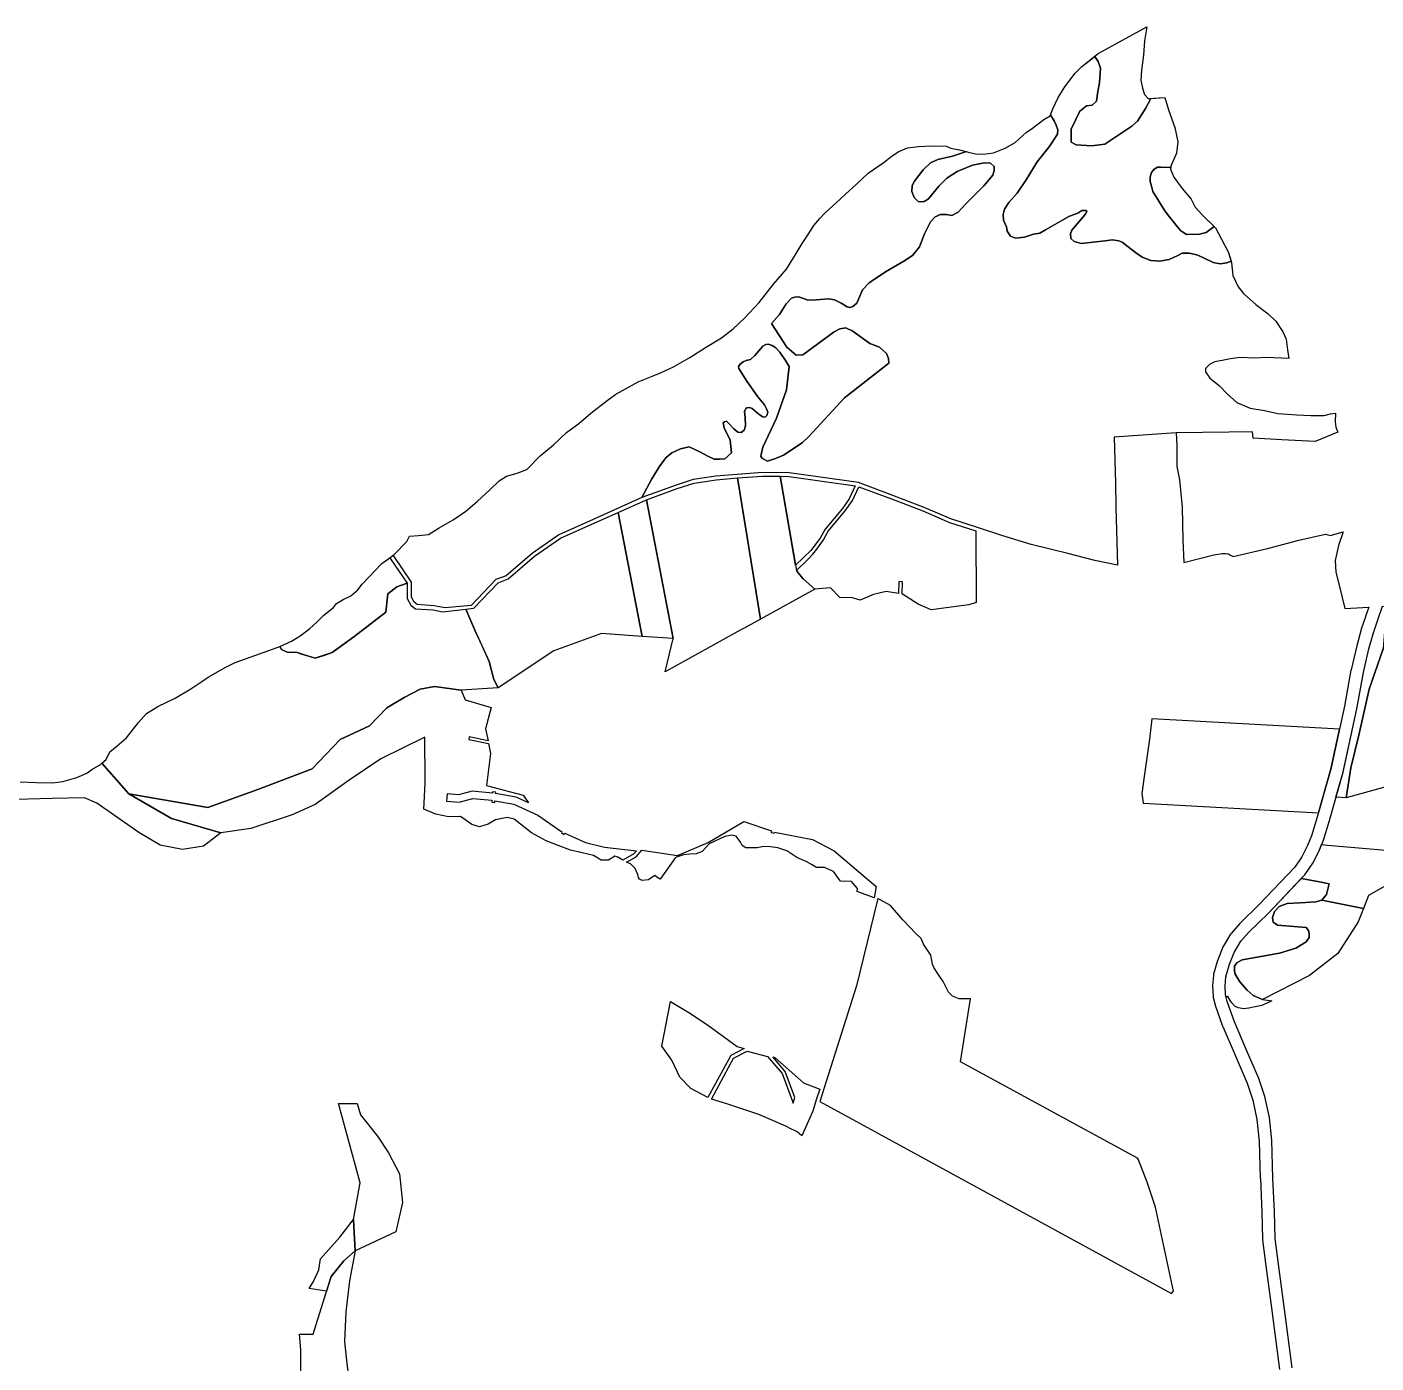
# Model space of a CAD drawing. Header units: inches. Extents: x 574087 to 581218, y 394959 to 403549.
# Drawn here: x 577374 to 578654, y 401883 to 403151 of the extents above; entities that cross this region are included whole.
import ezdxf

# ---------------------------------------------------------------- set-up
doc = ezdxf.new("R2010")
doc.units = ezdxf.units.IN
doc.header["$MEASUREMENT"] = 0
for name, color, linetype in [('ALTE_TERNURI_DISPONIBILE_P', 7, 'Continuous'), ('DOMENIU PRIVAT AL COMUNEI', 7, 'Continuous'), ('IZLAZ', 7, 'Continuous'), ('RETROCEDATA PV', 7, 'Continuous'), ('SECTOR_CADASTRAL', 7, 'Continuous')]:
    doc.layers.add(name, color=color, linetype=linetype)

msp = doc.modelspace()

# ---------------------------------------------------------------- linework, layer by layer
at = {"layer": 'ALTE_TERNURI_DISPONIBILE_P', "color": 4, "linetype": 'Continuous', "lineweight": 25}
for points in [[(577952.4, 402369.1), (577949.9, 402366.1), (577939.3, 402360.2), (577934.6, 402362.8), (577931.7, 402363.9), (577925.8, 402360), (577918.8, 402360.1), (577911.6, 402364.6), (577900.6, 402367.1), (577889.6, 402369.5), (577878, 402374), (577866.5, 402378.5), (577852.6, 402386.1), (577836.1, 402399.1), (577829.6, 402400.7), (577818.6, 402398.5), (577811.5, 402394.4), (577803.2, 402391.8), (577795.9, 402393.9), (577785.4, 402401.4), (577774, 402401.1), (577762, 402403.7), (577750.4, 402408.5), (577751.7, 402432.9), (577751.7, 402435.4), (577751.3, 402476.8), (577709.7, 402456.1), (577679.5, 402435.9), (577647.4, 402413), (577625.6, 402403.1), (577586.2, 402390.3), (577558, 402386), (577511, 402399.6), (577470.6, 402423), (577545.6, 402410.1), (577593, 402427.3), (577644.5, 402446.8), (577671, 402474.7), (577699.1, 402487.5), (577715.4, 402504.6), (577731.8, 402514.3), (577747.1, 402522.5), (577760.7, 402524.8), (577785.9, 402521.3), (577789.6, 402512.1), (577814.3, 402505), (577809, 402484.7), (577811.4, 402473.4), (577793.5, 402477), (577793.1, 402474.5), (577811.9, 402470.8), (577813.9, 402461.3), (577810, 402431.1), (577844.8, 402421.8), (577849.8, 402414.6), (577838, 402419.9), (577818.6, 402423.5), (577818.8, 402424.7), (577815.8, 402425), (577815.7, 402423.8), (577796.4, 402425.5), (577783.3, 402422.2), (577772.6, 402423.1), (577772, 402416.2), (577783.9, 402415.2), (577797, 402418.5), (577815, 402416.9), (577814.9, 402415), (577817.8, 402414.7), (577818, 402416.5), (577835.9, 402413.2), (577858.6, 402402.9), (577881.6, 402387.1), (577881, 402386.2), (577883.4, 402384.4), (577884.4, 402385.8), (577903.8, 402377), (577922, 402372.3), (577952.4, 402369.1)], [(577957.4, 402369.7), (577991.3, 402364.5), (578020.2, 402376.8), (578054, 402396.8), (578080.5, 402387.9), (578080.1, 402386.5), (578083, 402385.6), (578083.2, 402386.6), (578119.4, 402379.6), (578140, 402369), (578179.7, 402335.2), (578177.8, 402324.3), (578161.6, 402330.5), (578161.9, 402333.1), (578156.3, 402339.7), (578145.7, 402340.1), (578139.2, 402349.4), (578130.7, 402353.1), (578123, 402353), (578118.2, 402356), (578113.4, 402358.9), (578104.5, 402362.7), (578094.9, 402368.8), (578086.4, 402371.9), (578079.5, 402372.7), (578073, 402373.1), (578066.9, 402371.8), (578056.1, 402371.8), (578052.4, 402373.9), (578051, 402377.1), (578047, 402382.8), (578042.6, 402383.7), (578036, 402382.6), (578021.3, 402375.6), (578017.9, 402371.9), (578014.5, 402368.2), (578008.8, 402366.2), (578002.9, 402365.7), (577996.9, 402365.1), (577989.4, 402362.7), (577974.6, 402342.1), (577971.6, 402343.9), (577969.7, 402345.6), (577963.6, 402341.3), (577957.6, 402340.7), (577955.1, 402342.1), (577954.1, 402343.6), (577953.5, 402346.6), (577951.1, 402352.2), (577946.6, 402356.5), (577942.9, 402358.2), (577952.1, 402363.3), (577957.4, 402369.7)], [(578054.4, 402181.3), (578041.7, 402174.9), (578020.1, 402134.8), (578003.7, 402143.5), (577993.3, 402154.3), (577985.9, 402170.2), (577976.2, 402183.7), (577984.6, 402225.9), (578001.9, 402215.5), (578019.8, 402203.8), (578047.8, 402183.2)], [(578100.8, 402129.6), (578100.8, 402129.6), (578102.6, 402135), (578093.5, 402159.5), (578081.5, 402173.5), (578083.6, 402172.8), (578107.8, 402151.2), (578110.8, 402148.9), (578126.1, 402142.7), (578122.9, 402132.6), (578119.5, 402121.8), (578116.9, 402115.5), (578109.1, 402098.5), (578104.7, 402102.2), (578102.2, 402103.5), (578098.8, 402105.3), (578094, 402107.8), (578068.3, 402118.8), (578038, 402128.8), (578023.4, 402133.4), (578044.3, 402172.3), (578057.3, 402178.8), (578076.5, 402173.9), (578090.5, 402157.7), (578100.8, 402129.6), (578100.8, 402129.6)], [(577717.1, 402082.4), (577727.5, 402062.6), (577730.3, 402035.4), (577723.8, 402007.3), (577685.5, 401989.4), (577684.4, 402006.5), (577683.8, 402019.3), (577690, 402053.9), (577677, 402101.4), (577669.4, 402129.3), (577687.3, 402129.3), (577690.3, 402118.4), (577706.4, 402098.3)], [(577683.8, 402019.3), (577684.4, 402006.7), (577685.5, 401989.4), (577674.5, 401979.8), (577662.7, 401965.2), (577658.3, 401951.2), (577641.7, 401953.6), (577645.7, 401960.3), (577650.8, 401971.5), (577652.3, 401981.9), (577670.8, 402002.3)], [(577681.4, 401852.8), (577670.4, 401848.2), (577660.9, 401838.7), (577652.6, 401837.2), (577644.7, 401839.1), (577641.8, 401841.6), (577638.6, 401845.6), (577635.4, 401849.6), (577633.9, 401855), (577632.4, 401860.4), (577633.1, 401865.2), (577633.8, 401870), (577633.8, 401878.2), (577633.8, 401895.5), (577632.6, 401910.2), (577645.6, 401910.2), (577662.7, 401965.2), (577674.5, 401979.8), (577685.5, 401989.4), (577680, 401960.9), (577676.5, 401931.4), (577675.3, 401903.3), (577677, 401885.4), (577678.9, 401869.9)]]:
    msp.add_lwpolyline(points, close=True, dxfattribs=at)
at = {"layer": 'DOMENIU PRIVAT AL COMUNEI', "color": 2, "linetype": 'Continuous', "lineweight": 25}
for points in [[(578440.4, 403082.9), (578435.4, 403073.2), (578427.6, 403061.4), (578422.3, 403056.6), (578396.8, 403039.4), (578384, 403037.9), (578369.4, 403038.7), (578364.8, 403041.4), (578364.8, 403053.8), (578373, 403070.9), (578379.4, 403075.7), (578384.8, 403076.5), (578388.8, 403080.4), (578390.1, 403089.3), (578391.6, 403097.8), (578392.6, 403111.6), (578390.4, 403117.8), (578387.2, 403122.8), (578390.4, 403125.4), (578436.4, 403150.7), (578434.2, 403137.5), (578433.5, 403123.8), (578431.6, 403109.8), (578430.8, 403100.1), (578432.5, 403092.5), (578434.3, 403086.7), (578437.7, 403082.7)], [(578516.5, 402928.4), (578512.4, 402926.8), (578506, 402925.9), (578499.4, 402927.3), (578489.8, 402931.9), (578483.9, 402934.5), (578476.6, 402936.1), (578470, 402936.1), (578466, 402933.9), (578457.6, 402930.1), (578448.6, 402928.6), (578440.4, 402929.2), (578432.2, 402932.2), (578425.9, 402936.7), (578418.7, 402942.1), (578413.2, 402946.6), (578410.1, 402947.9), (578403.7, 402948.6), (578397, 402947.9), (578374.1, 402945.3), (578367.5, 402947), (578364.5, 402950), (578364, 402954.4), (578365.4, 402957.8), (578378, 402972.7), (578379.7, 402975.5), (578379.7, 402976), (578378.5, 402976.6), (578374.9, 402976.5), (578371, 402974.1), (578363, 402971.3), (578356, 402966.9), (578340.3, 402958.2), (578335, 402954.9), (578328.9, 402954.1), (578320.4, 402951.1), (578311.8, 402950.3), (578307.2, 402952.1), (578303.9, 402957), (578303.3, 402961.1), (578300.6, 402967.3), (578300.2, 402972.6), (578301.4, 402977.8), (578305.7, 402984.2), (578313.5, 402992.9), (578321.9, 403005.6), (578332.4, 403022.7), (578343.9, 403036.8), (578351.8, 403049.1), (578352, 403053), (578350.4, 403057.5), (578348.7, 403061.7), (578345.2, 403067.2), (578347.3, 403073), (578352.3, 403083.9), (578358.6, 403093.8), (578368.5, 403106.8), (578374.7, 403113.1), (578387.2, 403122.8), (578390.4, 403117.8), (578392.6, 403111.6), (578391.6, 403097.8), (578390.1, 403089.3), (578388.8, 403080.4), (578384.8, 403076.5), (578379.4, 403075.7), (578373, 403070.9), (578364.8, 403053.8), (578364.8, 403041.4), (578369.4, 403038.7), (578384, 403037.9), (578396.8, 403039.4), (578422.3, 403056.6), (578427.6, 403061.4), (578435.4, 403073.2), (578440.4, 403082.9), (578453.5, 403083.6), (578457.1, 403071.9), (578463, 403055.2), (578465.9, 403041.7), (578464.6, 403030.9), (578459.4, 403018.7), (578459.2, 403017.2), (578449.9, 403017.7), (578446.5, 403017.7), (578443.4, 403015.6), (578441, 403012.6), (578439.8, 403008.5), (578439.8, 403004), (578440.9, 402999.5), (578442.2, 402994.5), (578453.5, 402976.2), (578457.7, 402970.7), (578465.3, 402961.3), (578468.8, 402957.3), (578474.3, 402953.8), (578486.6, 402954), (578492.9, 402955.7), (578500.3, 402961.5), (578501.7, 402960.1), (578507.5, 402949.2), (578513.9, 402936.7)], [(578464.4, 402765.6), (578464.4, 402765.6), (578405.5, 402761.5), (578406.7, 402717.7), (578407.2, 402695.1), (578408.6, 402640.1), (578387.2, 402644.5), (578361.7, 402651), (578326.9, 402659.6), (578299.9, 402667.7), (578276.9, 402675.4), (578250.6, 402683.9), (578225.2, 402694.7), (578195.4, 402706.2), (578162.9, 402718.3), (578097.3, 402727.7), (578071.7, 402727.9), (578027.5, 402724.6), (578006.2, 402721.2), (577989.9, 402715.9), (577957.3, 402704.1), (577966.9, 402721.8), (577974.4, 402734.4), (577980.5, 402742.2), (577985.8, 402746.7), (577993.9, 402750.5), (578002.3, 402752.2), (578012.9, 402747.2), (578019.3, 402743.7), (578026, 402740.6), (578031.2, 402740.5), (578036.2, 402740.8), (578042.4, 402746.6), (578041.3, 402758.5), (578035.4, 402770.4), (578034.6, 402775.2), (578035.8, 402776.1), (578037.6, 402776.7), (578040.6, 402773.8), (578044.7, 402769.4), (578048.4, 402766.1), (578051.7, 402765.8), (578054.5, 402768.1), (578055.8, 402772.1), (578055.5, 402780), (578054.9, 402785.8), (578056, 402788.6), (578056.9, 402789.2), (578059.5, 402789.5), (578061.9, 402788.6), (578066.5, 402785), (578069.6, 402782.4), (578072.2, 402780.6), (578074.5, 402780.5), (578076, 402782), (578076.8, 402785.2), (578075.7, 402788.3), (578073.8, 402792), (578067.5, 402799.6), (578057, 402814.5), (578049.3, 402826.6), (578049.2, 402828.6), (578050.8, 402830.8), (578053.5, 402832.9), (578056.5, 402834.2), (578060.6, 402835), (578064.5, 402838.8), (578072.1, 402847.8), (578074.9, 402849.4), (578077.2, 402849.6), (578080.9, 402848.3), (578084.6, 402846.1), (578088.4, 402842.1), (578093.8, 402834.3), (578097.2, 402828.4), (578094.5, 402806.4), (578085.1, 402779.4), (578072.2, 402752), (578070.5, 402744.9), (578070.4, 402743), (578071.8, 402741.1), (578076.5, 402738.8), (578084.2, 402741.1), (578091.9, 402744.5), (578109.4, 402756.2), (578115.7, 402762), (578149.8, 402798.9), (578191.8, 402831.8), (578191.5, 402836.2), (578189.4, 402840.7), (578183, 402846.8), (578173.8, 402850.3), (578156.6, 402862.7), (578153.6, 402864), (578150.9, 402865.1), (578145.3, 402864.2), (578139.7, 402861.4), (578110.2, 402839.7), (578103.8, 402839.4), (578094.9, 402846.9), (578080.4, 402869.4), (578087.9, 402878), (578094.2, 402888.1), (578099.3, 402893.2), (578102.3, 402894.3), (578106.3, 402894.7), (578114.9, 402891.5), (578122.7, 402891.8), (578134.9, 402892.6), (578140.1, 402891.8), (578146.5, 402888.7), (578152.1, 402885), (578154.8, 402884.6), (578157.7, 402885.3), (578161.2, 402888.5), (578163.4, 402892.9), (578166.7, 402901.1), (578173.1, 402907.9), (578188.6, 402918.3), (578205.9, 402928.6), (578214.2, 402933.7), (578220.9, 402941.9), (578225.5, 402954.4), (578231.2, 402965.9), (578235.7, 402970.6), (578240.7, 402972.6), (578246.3, 402972.7), (578251.4, 402971.9), (578257.5, 402974.8), (578264.5, 402982.4), (578281.9, 402999.9), (578290.5, 403010.1), (578291.8, 403014.5), (578291.6, 403018.3), (578288.1, 403021.3), (578282.3, 403021.7), (578271, 403019.6), (578256.7, 403013.4), (578246.6, 403007.2), (578239.3, 402999.5), (578229.5, 402987.5), (578225.1, 402985), (578222.8, 402984.6), (578219.5, 402985.1), (578215.8, 402988.9), (578213.4, 402994.4), (578213.9, 403000.2), (578216.2, 403004.5), (578224.4, 403015.2), (578231.3, 403021.7), (578238.3, 403024.8), (578252, 403028.1), (578265.4, 403032.5), (578266.1, 403032.3), (578273.9, 403030.2), (578281.4, 403030), (578291.1, 403031.4), (578302, 403035.6), (578311.5, 403041.1), (578322, 403050.5), (578327.9, 403054.7), (578338.7, 403063), (578344.8, 403066.2), (578345.2, 403067.2), (578348.7, 403061.7), (578350.4, 403057.5), (578352, 403053), (578351.8, 403049.1), (578343.9, 403036.8), (578332.4, 403022.7), (578321.9, 403005.6), (578313.5, 402992.9), (578305.7, 402984.2), (578301.4, 402977.8), (578300.2, 402972.6), (578300.6, 402967.3), (578303.3, 402961.1), (578303.9, 402957), (578307.2, 402952.1), (578311.8, 402950.3), (578320.4, 402951.1), (578328.9, 402954.1), (578335, 402954.9), (578340.3, 402958.2), (578356, 402966.9), (578363, 402971.3), (578371, 402974.1), (578374.9, 402976.5), (578378.5, 402976.6), (578379.7, 402976), (578379.7, 402975.5), (578378, 402972.7), (578365.4, 402957.8), (578364, 402954.4), (578364.5, 402950), (578367.5, 402947), (578374.1, 402945.3), (578397, 402947.9), (578403.7, 402948.6), (578410.1, 402947.9), (578413.2, 402946.6), (578418.7, 402942.1), (578425.9, 402936.7), (578432.2, 402932.2), (578440.4, 402929.2), (578448.6, 402928.6), (578457.6, 402930.1), (578466, 402933.9), (578470, 402936.1), (578476.6, 402936.1), (578483.9, 402934.5), (578489.8, 402931.9), (578499.4, 402927.3), (578506, 402925.9), (578512.4, 402926.8), (578516.5, 402928.4), (578516.9, 402926.9), (578518.1, 402915), (578523.1, 402904.2), (578528.1, 402897.9), (578539.9, 402887.3), (578551.8, 402878.6), (578559, 402871.6), (578565.6, 402861.4), (578568.7, 402854.5), (578570.1, 402844.3), (578571.1, 402836), (578550.2, 402837.1), (578539, 402836.3), (578524.9, 402836.9), (578516, 402835.8), (578509.5, 402834.4), (578501.2, 402833), (578496, 402830.3), (578492.2, 402826.7), (578492.2, 402823.3), (578496.4, 402817.4), (578505, 402810.4), (578512.7, 402802.6), (578522, 402794.2), (578534.7, 402789), (578548.1, 402786.8), (578560.8, 402783.9), (578578.8, 402782.5), (578592.2, 402781.9), (578604.8, 402782.1), (578610.7, 402783.6), (578615.5, 402784.1), (578615.2, 402775.9), (578615.7, 402770.9), (578617.6, 402766.2), (578596.4, 402757.5), (578564.7, 402758.9), (578537.5, 402760.5), (578536.7, 402766.6), (578514.3, 402766.3), (578489.4, 402765.8)], [(578265.4, 403032.5), (578252, 403028.1), (578238.3, 403024.8), (578231.3, 403021.7), (578224.4, 403015.2), (578216.2, 403004.5), (578213.9, 403000.2), (578213.4, 402994.4), (578215.8, 402988.9), (578219.5, 402985.1), (578222.8, 402984.6), (578225.1, 402985), (578229.5, 402987.5), (578239.3, 402999.5), (578246.6, 403007.2), (578256.7, 403013.4), (578271, 403019.6), (578282.3, 403021.7), (578288.1, 403021.3), (578291.6, 403018.3), (578291.8, 403014.5), (578290.5, 403010.1), (578281.9, 402999.9), (578264.5, 402982.4), (578257.5, 402974.8), (578251.4, 402971.9), (578246.3, 402972.7), (578240.7, 402972.6), (578235.7, 402970.6), (578231.2, 402965.9), (578225.5, 402954.4), (578220.9, 402941.9), (578214.2, 402933.7), (578205.9, 402928.6), (578188.6, 402918.3), (578173.1, 402907.9), (578166.7, 402901.1), (578163.4, 402892.9), (578161.2, 402888.5), (578157.7, 402885.3), (578154.8, 402884.6), (578152.1, 402885), (578146.5, 402888.7), (578140.1, 402891.8), (578134.9, 402892.6), (578122.7, 402891.8), (578114.9, 402891.5), (578106.3, 402894.7), (578102.3, 402894.3), (578099.3, 402893.2), (578094.2, 402888.1), (578087.9, 402878), (578080.4, 402869.4), (578094.9, 402846.9), (578103.8, 402839.4), (578110.2, 402839.7), (578139.7, 402861.4), (578145.3, 402864.2), (578150.9, 402865.1), (578153.6, 402864), (578156.6, 402862.7), (578173.8, 402850.3), (578183, 402846.8), (578189.4, 402840.7), (578191.5, 402836.2), (578191.8, 402831.8), (578149.8, 402798.9), (578115.7, 402762), (578109.4, 402756.2), (578091.9, 402744.5), (578084.2, 402741.1), (578076.5, 402738.8), (578071.8, 402741.1), (578070.4, 402743), (578070.5, 402744.9), (578072.2, 402752), (578085.1, 402779.4), (578094.5, 402806.4), (578097.2, 402828.4), (578093.8, 402834.3), (578088.4, 402842.1), (578084.6, 402846.1), (578080.9, 402848.3), (578077.2, 402849.6), (578074.9, 402849.4), (578072.1, 402847.8), (578064.5, 402838.8), (578060.6, 402835), (578056.5, 402834.2), (578053.5, 402832.9), (578050.8, 402830.8), (578049.2, 402828.6), (578049.3, 402826.6), (578057, 402814.5), (578067.5, 402799.6), (578073.8, 402792), (578075.7, 402788.3), (578076.8, 402785.2), (578076, 402782), (578074.5, 402780.5), (578072.2, 402780.6), (578069.6, 402782.4), (578066.5, 402785), (578061.9, 402788.6), (578059.5, 402789.5), (578056.9, 402789.2), (578056, 402788.6), (578054.9, 402785.8), (578055.5, 402780), (578055.8, 402772.1), (578054.5, 402768.1), (578051.7, 402765.8), (578048.4, 402766.1), (578044.7, 402769.4), (578040.6, 402773.8), (578037.6, 402776.7), (578035.8, 402776.1), (578034.6, 402775.2), (578035.4, 402770.4), (578041.3, 402758.5), (578042.4, 402746.6), (578036.2, 402740.8), (578031.2, 402740.5), (578026, 402740.6), (578019.3, 402743.7), (578012.9, 402747.2), (578002.3, 402752.2), (577993.9, 402750.5), (577985.8, 402746.7), (577980.5, 402742.2), (577974.4, 402734.4), (577966.9, 402721.8), (577957.3, 402704.1), (577911.1, 402683.4), (577878.6, 402668.7), (577853.4, 402651.1), (577828.7, 402630), (577818.9, 402626.4), (577795.4, 402601.6), (577770.9, 402599.4), (577760, 402601.5), (577744.2, 402602.6), (577741.4, 402604.8), (577738.7, 402609.5), (577738.7, 402624), (577722.3, 402648.3), (577721.5, 402649.4), (577722.1, 402649.9), (577734.5, 402662.6), (577736.9, 402667.5), (577745.6, 402668.3), (577754.9, 402669.2), (577765, 402675.4), (577778.3, 402683), (577790.5, 402691.3), (577801.4, 402700.7), (577813, 402711.4), (577821.9, 402720.1), (577828.9, 402724.4), (577839.2, 402727.2), (577848.1, 402730.8), (577860.9, 402743.9), (577873.6, 402754.3), (577886, 402765.9), (577897.7, 402774.3), (577909.1, 402784.3), (577924.4, 402796.1), (577932.6, 402802.4), (577945.3, 402809.2), (577953.8, 402813.9), (577966.4, 402819), (577975.2, 402822.6), (577987.4, 402828.2), (578003, 402837.1), (578017.8, 402846.5), (578033, 402855.6), (578044.1, 402864.2), (578054.3, 402874.1), (578068.8, 402889.3), (578082.4, 402906.7), (578094.7, 402921), (578103.7, 402935.8), (578109.4, 402945.1), (578115.2, 402953.9), (578120.5, 402962.3), (578126.4, 402968.8), (578130.9, 402973.9), (578138.6, 402981.1), (578145.6, 402987.4), (578150.8, 402992.3), (578160.6, 403001.2), (578172.2, 403011.8), (578187.2, 403022.3), (578193.6, 403027.5), (578200.7, 403032.1), (578209.3, 403036), (578219.9, 403037.4), (578232.3, 403038), (578246.4, 403037.6), (578250.7, 403035.6), (578258.8, 403034.2)], [(578500.3, 402961.5), (578492.9, 402955.7), (578486.6, 402954), (578474.3, 402953.8), (578468.8, 402957.3), (578465.3, 402961.3), (578457.7, 402970.7), (578453.5, 402976.2), (578442.2, 402994.5), (578440.9, 402999.5), (578439.8, 403004), (578439.8, 403008.5), (578441, 403012.6), (578443.4, 403015.6), (578446.5, 403017.7), (578449.9, 403017.7), (578459.2, 403017.2), (578459, 403015.8), (578462.1, 403008), (578470, 402997.3), (578478.6, 402987.3), (578482.5, 402979.7), (578489.5, 402971.8)], [(578070, 402588.8), (578048.1, 402723), (578071.8, 402724.4), (578088.5, 402724.3), (578104, 402634.9), (578106.8, 402631), (578110.4, 402627), (578121.6, 402617.3)], [(578103.1, 402640), (578088.5, 402724.3), (578097, 402724.2), (578159.8, 402715.2), (578154.1, 402703), (578147.7, 402693.8), (578131.3, 402674.2), (578126.5, 402665.5), (578117.8, 402654)], [(578055.1, 402580.5), (578051.4, 402578.5), (577979.5, 402538.7), (577987, 402570.4), (577961.7, 402701.9), (577991, 402712.6), (578007.1, 402717.8), (578027.9, 402721.1), (578048.1, 402723), (578070, 402588.8)], [(578204.5, 402612.7), (578204.6, 402624.3), (578201.1, 402624.4), (578201, 402613.2), (578189.2, 402615.1), (578177.1, 402612.3), (578164.6, 402606.8), (578156.1, 402609.4), (578145.5, 402608.9), (578136.5, 402618.6), (578121.6, 402617.3), (578110.4, 402627), (578106.8, 402631), (578104, 402634.9), (578114.4, 402645), (578119.5, 402650.4), (578123.3, 402655.3), (578129.8, 402664.1), (578134.2, 402672.2), (578150.4, 402691.7), (578157.2, 402701.3), (578163.3, 402714.4), (578194.1, 402702.9), (578223.9, 402691.5), (578249.4, 402680.6), (578274.4, 402672.5), (578274.6, 402604.7), (578267.6, 402602.3), (578231.8, 402597.6), (578219.6, 402603.1), (578204.6, 402612.6)], [(577935, 402690), (577961.7, 402701.9), (577987, 402570.4), (577957.8, 402572.4)], [(577790.3, 402598.2), (577798, 402599.2), (577820.9, 402623.4), (577830.5, 402626.9), (577855.5, 402648.4), (577880.3, 402665.7), (577912.6, 402680.3), (577935, 402690), (577957.8, 402572.4), (577919.1, 402575.1), (577873.9, 402558.7), (577821, 402523.5), (577817, 402531.4), (577812.5, 402548.6), (577805.8, 402563.5), (577799, 402578.4)], [(577718.2, 402647), (577719, 402646.1), (577734.7, 402622.8), (577724.9, 402619.5), (577716.4, 402612.7), (577714.6, 402595.3), (577684.2, 402572), (577663.4, 402557), (577647.5, 402551.7), (577636.9, 402554.9), (577630.4, 402557.2), (577620.7, 402557.5), (577615.4, 402560), (577613.9, 402562.9), (577624.9, 402568), (577633.3, 402573.1), (577642.1, 402579.5), (577649.3, 402586.1), (577655.6, 402592.5), (577664.8, 402599.9), (577667.6, 402603.5), (577673.9, 402607.4), (577681.3, 402610.8), (577688, 402616.5), (577691.9, 402622), (577710.7, 402641.6)], [(578625.7, 402419.1), (578616, 402420), (578622.8, 402443.6), (578622.8, 402443.8), (578635.9, 402503.8), (578642, 402538.1), (578647.3, 402560.5), (578651.3, 402575), (578655.3, 402587.3), (578660.2, 402601), (578660.6, 402601), (578670.1, 402600.2), (578666.1, 402588.6), (578662.1, 402576.9), (578660.8, 402560.5), (578647.5, 402522.4), (578637.8, 402478.8), (578630.2, 402447.6)], [(578662.9, 402560.1), (578685.2, 402559.8), (578707.5, 402559.4), (578722.6, 402559.4), (578737.6, 402559.3), (578732.6, 402548), (578733.1, 402526.3), (578739.1, 402497.7), (578742, 402472.3), (578744.2, 402451.4), (578695.7, 402438.6), (578625.7, 402419.1), (578630.2, 402447.6), (578637.8, 402478.8), (578647.5, 402522.4), (578660.8, 402560.5)], [(578555.1, 402226.7), (578552, 402225), (578550.7, 402224.5), (578549.4, 402224), (578547.5, 402223.1), (578545.6, 402222.1), (578539.4, 402220.9), (578533.2, 402219.8), (578530.9, 402219.4), (578528.5, 402219), (578523.3, 402220), (578520.1, 402221.5), (578516.8, 402224.9), (578513.3, 402230.6), (578512.6, 402230.5), (578511.8, 402230.3), (578511.3, 402232.2), (578510.9, 402240.5), (578511.6, 402249.3), (578515.1, 402261.4), (578519.4, 402272.5), (578525.8, 402283.1), (578533.4, 402291.7), (578551.5, 402309.4), (578583.1, 402342.8), (578598.8, 402339.7), (578609.6, 402337.7), (578606.9, 402327.5), (578602.7, 402322.3), (578596.8, 402320.7), (578582.1, 402319.7), (578569.6, 402318.9), (578562.1, 402316.1), (578557.5, 402311.5), (578555.7, 402305.7), (578556.5, 402301.3), (578560.6, 402298.5), (578572.1, 402297.6), (578587.8, 402296.3), (578590, 402293.4), (578590.6, 402290.2), (578590.4, 402286.7), (578587.8, 402282.6), (578577.9, 402276.5), (578562.5, 402272), (578527, 402265.5), (578521.9, 402262.7), (578519.7, 402259.4), (578519.7, 402255), (578520.3, 402252), (578524.9, 402244.8), (578531.7, 402236.8), (578537.3, 402231.6), (578546.3, 402227.8)], [(578602.7, 402322.3), (578642.1, 402314.1), (578637.2, 402301.6), (578617.9, 402271.4), (578591, 402250.8), (578546.3, 402227.8), (578537.3, 402231.6), (578531.7, 402236.8), (578524.9, 402244.8), (578520.3, 402252), (578519.7, 402255), (578519.7, 402259.4), (578521.9, 402262.7), (578527, 402265.5), (578562.5, 402272), (578577.9, 402276.5), (578587.8, 402282.6), (578590.4, 402286.7), (578590.6, 402290.2), (578590, 402293.4), (578587.8, 402296.3), (578572.1, 402297.6), (578560.6, 402298.5), (578556.5, 402301.3), (578555.7, 402305.7), (578557.5, 402311.5), (578562.1, 402316.1), (578569.6, 402318.9), (578582.1, 402319.7), (578596.8, 402320.7)]]:
    msp.add_lwpolyline(points, close=True, dxfattribs=at)
for points in [[(577367.5, 402434.4), (577383, 402433.8), (577398.6, 402433.4), (577408.1, 402434.7), (577421.1, 402438.6), (577430.8, 402442.5), (577435.5, 402446), (577443.8, 402451), (577445.1, 402452.1), (577470.6, 402423), (577511, 402399.6), (577558, 402386), (577541.6, 402373.4), (577521.4, 402370.1), (577500.2, 402374.2), (577480, 402386.3), (577440.1, 402414.2), (577428.4, 402419.2), (577398, 402418.6), (577352, 402417.3)], [(578663.1, 402335.6), (578647, 402326.5), (578642.1, 402314.1), (578602.7, 402322.3), (578606.9, 402327.5), (578609.6, 402337.7), (578598.8, 402339.7), (578583.1, 402342.8), (578586.3, 402346.1), (578593.9, 402357.3), (578599.9, 402369), (578602.3, 402375), (578608, 402374.4), (578707.7, 402365.9)]]:
    msp.add_lwpolyline(points, dxfattribs=at)
at = {"layer": 'IZLAZ', "color": 5, "linetype": 'Continuous', "lineweight": 25}
msp.add_lwpolyline([(577613.9, 402562.9), (577615.4, 402560), (577620.7, 402557.5), (577630.4, 402557.2), (577633.7, 402556), (577636.9, 402554.9), (577642.2, 402553.3), (577647.5, 402551.7), (577655.5, 402554.3), (577663.4, 402557), (577673.8, 402564.5), (577684.2, 402572), (577699.4, 402583.7), (577714.6, 402595.3), (577716.4, 402612.7), (577724.9, 402619.5), (577734.7, 402622.8), (577734.7, 402608.5), (577738.3, 402602.1), (577742.7, 402598.6), (577759.4, 402597.5), (577768.1, 402595.8), (577790.3, 402598.2), (577799, 402578.4), (577812.5, 402548.6), (577817, 402531.4), (577821, 402523.5), (577785.9, 402521.3), (577760.7, 402524.8), (577747.1, 402522.5), (577731.8, 402514.3), (577715.4, 402504.6), (577699.1, 402487.5), (577671, 402474.7), (577644.5, 402446.8), (577593, 402427.3), (577545.6, 402410.1), (577470.6, 402423), (577445.1, 402452.1), (577449.1, 402455.6), (577452.5, 402463), (577459.4, 402468.7), (577468.4, 402476.3), (577479.7, 402490.8), (577487.5, 402499.2), (577498, 402505.9), (577514.6, 402513.8), (577529.3, 402522.8), (577540, 402529.6), (577545.8, 402533.8), (577561.9, 402542.9), (577571.4, 402547.6), (577603.5, 402558.9), (577613.9, 402562.9)], close=True, dxfattribs=at)
at = {"layer": 'RETROCEDATA PV', "linetype": 'Continuous', "flags": 128}
msp.add_lwpolyline([(578441.4, 402494.3), (578441.3, 402494.1), (578438.9, 402474.8), (578434.1, 402439.5), (578431.8, 402423.2), (578433.2, 402414.1), (578599.3, 402404.9), (578611.1, 402446.6), (578619.4, 402484.4), (578441.4, 402494.3)], close=True, dxfattribs=at)
at = {"layer": 'RETROCEDATA PV'}
msp.add_lwpolyline([(578193.4, 402317.2), (578181.2, 402323.6), (578161, 402241), (578126.1, 402131), (578459.9, 401948.9), (578461.9, 401951.1), (578444.8, 402030.7), (578436.8, 402054.7), (578428.5, 402075.7), (578427.7, 402077.3), (578259.8, 402168.9), (578269.3, 402228.4), (578258.4, 402228.5), (578252.1, 402230.9), (578248.3, 402234.9), (578243.4, 402244.9), (578238.4, 402251.8), (578234.5, 402258.1), (578233.1, 402261.5), (578231.7, 402270.1), (578224.5, 402280.5), (578222.4, 402285.7), (578217.5, 402290.3), (578204.9, 402303.4)], close=True, dxfattribs=at)
at = {"layer": 'SECTOR_CADASTRAL', "color": 174, "linetype": 'Continuous', "lineweight": 25}
for points in [[(577367.5, 402434.4), (577383, 402433.8), (577398.6, 402433.4), (577408.1, 402434.7), (577421.1, 402438.6), (577430.8, 402442.5), (577435.5, 402446), (577443.8, 402451), (577449.1, 402455.6), (577452.5, 402463), (577459.4, 402468.7), (577468.4, 402476.3), (577479.7, 402490.8), (577487.5, 402499.2), (577498, 402505.9), (577514.6, 402513.8), (577529.3, 402522.8), (577540, 402529.6), (577545.8, 402533.8), (577561.9, 402542.9), (577571.4, 402547.6), (577603.5, 402558.9), (577613.9, 402562.9), (577624.9, 402568), (577633.3, 402573.1), (577642.1, 402579.5), (577649.3, 402586.1), (577655.6, 402592.5), (577664.8, 402599.9), (577667.6, 402603.5), (577673.9, 402607.4), (577681.3, 402610.8), (577688, 402616.5), (577691.9, 402622), (577710.7, 402641.6), (577722.1, 402649.9), (577734.5, 402662.6), (577736.9, 402667.5), (577745.6, 402668.3), (577754.9, 402669.2), (577765, 402675.4), (577778.3, 402683), (577790.5, 402691.3), (577801.4, 402700.7), (577813, 402711.4), (577821.9, 402720.1), (577828.9, 402724.4), (577839.2, 402727.2), (577848.1, 402730.8), (577860.9, 402743.9), (577873.6, 402754.3), (577886, 402765.9), (577897.7, 402774.3), (577909.1, 402784.3), (577924.4, 402796.1), (577932.6, 402802.4), (577945.3, 402809.2), (577953.8, 402813.9), (577966.4, 402819), (577975.2, 402822.6), (577987.4, 402828.2), (578003, 402837.1), (578017.8, 402846.5), (578033, 402855.6), (578044.1, 402864.2), (578054.3, 402874.1), (578068.8, 402889.3), (578082.4, 402906.7), (578094.7, 402921), (578103.7, 402935.8), (578109.4, 402945.1), (578115.2, 402953.9), (578120.5, 402962.3), (578126.4, 402968.8), (578130.9, 402973.9), (578138.6, 402981.1), (578145.6, 402987.4), (578150.8, 402992.3), (578160.6, 403001.2), (578172.2, 403011.8), (578187.2, 403022.3), (578193.6, 403027.5), (578200.7, 403032.1), (578209.3, 403036), (578219.9, 403037.4), (578232.3, 403038), (578246.4, 403037.6), (578250.7, 403035.6), (578258.8, 403034.2), (578266.1, 403032.3), (578273.9, 403030.2), (578281.4, 403030), (578291.1, 403031.4), (578302, 403035.6), (578311.5, 403041.1), (578322, 403050.5), (578327.9, 403054.7), (578338.7, 403063), (578344.8, 403066.2), (578347.3, 403073), (578352.3, 403083.9), (578358.6, 403093.8), (578368.5, 403106.8), (578374.7, 403113.1), (578390.4, 403125.4), (578436.4, 403150.7), (578434.2, 403137.5), (578433.5, 403123.8), (578431.6, 403109.8), (578430.8, 403100.1), (578432.5, 403092.5), (578434.3, 403086.7), (578437.7, 403082.7), (578453.5, 403083.6), (578457.1, 403071.9), (578463, 403055.2), (578465.9, 403041.7), (578464.6, 403030.9), (578459.4, 403018.7), (578459, 403015.8), (578462.1, 403008), (578470, 402997.3), (578478.6, 402987.3), (578482.5, 402979.7), (578489.5, 402971.8), (578501.7, 402960.1), (578507.5, 402949.2), (578513.9, 402936.7), (578516.9, 402926.9), (578518.1, 402915), (578523.1, 402904.2), (578528.1, 402897.9), (578539.9, 402887.3), (578551.8, 402878.6), (578559, 402871.6), (578565.6, 402861.4), (578568.7, 402854.5), (578570.1, 402844.3), (578571.1, 402836), (578550.2, 402837.1), (578539, 402836.3), (578524.9, 402836.9), (578516, 402835.8), (578509.5, 402834.4), (578501.2, 402833), (578496, 402830.3), (578492.2, 402826.7), (578492.2, 402823.3), (578496.4, 402817.4), (578505, 402810.4), (578512.7, 402802.6), (578522, 402794.2), (578534.7, 402789), (578548.1, 402786.8), (578560.8, 402783.9), (578578.8, 402782.5), (578592.2, 402781.9), (578604.8, 402782.1), (578610.7, 402783.6), (578615.5, 402784.1), (578615.2, 402775.9), (578615.7, 402770.9), (578617.6, 402766.2), (578596.4, 402757.5), (578564.7, 402758.9), (578537.5, 402760.5), (578536.7, 402766.6), (578514.3, 402766.3), (578489.4, 402765.8), (578464.4, 402765.6), (578465, 402753.6), (578465, 402733.7), (578467.4, 402720.9), (578470, 402695), (578470.6, 402664.2), (578471.6, 402642.4), (578500.2, 402649.7), (578508.1, 402651.1), (578511.5, 402651.1), (578513.9, 402650.8), (578515.9, 402649.5), (578518.4, 402648.1), (578550.9, 402655.8), (578580.8, 402663.7), (578606.2, 402669.5), (578610.5, 402668.2), (578622.8, 402671.6), (578618.5, 402658.6), (578615.2, 402644.5), (578615.7, 402633.3), (578618.7, 402622.2), (578624.4, 402599), (578647.2, 402600.3), (578644, 402591.3), (578644, 402591.2), (578643.9, 402591.1), (578640, 402579.3), (578640, 402579), (578635.7, 402563.6), (578635.7, 402563.4), (578630.3, 402540.7), (578630.2, 402540.5), (578630.2, 402540.4), (578624.1, 402506.1), (578611.1, 402446.6), (578598.2, 402401), (578592.7, 402383.2), (578589, 402374), (578583.5, 402363.4), (578576.9, 402353.6), (578542.9, 402317.8), (578524.8, 402300), (578524.6, 402299.8), (578516.4, 402290.6), (578516.2, 402290.3), (578516, 402290), (578515.8, 402289.8), (578508.8, 402278.2), (578508.6, 402277.8), (578508.5, 402277.4), (578503.8, 402265.4), (578503.8, 402265.2), (578503.7, 402265), (578499.9, 402252), (578499.8, 402251.6), (578499.8, 402251.2), (578499.7, 402251), (578498.9, 402241), (578498.9, 402240.4), (578499.4, 402230.9), (578499.4, 402230.5), (578499.5, 402230.1), (578499.5, 402229.9), (578501.3, 402222.8), (578501.4, 402222.5), (578508.4, 402202.5), (578508.5, 402202.3), (578520.2, 402175.1), (578531.6, 402148.6), (578537, 402132.5), (578540.9, 402114), (578543.2, 402093.5), (578544.2, 402058.1), (578544.3, 402058), (578545.6, 402026), (578546.3, 402000.5), (578546.3, 402000.3), (578546.3, 401999.9), (578549.5, 401975.2), (578555.1, 401932.7), (578562.4, 401876.8)], [(578574.3, 401878.4), (578567, 401934.2), (578561.4, 401976.7), (578558.3, 402001.1), (578557.6, 402026.4), (578556.2, 402058.5), (578555.2, 402094.4), (578552.8, 402115.9), (578548.6, 402135.7), (578542.8, 402152.8), (578531.2, 402179.8), (578519.6, 402206.7), (578512.8, 402226.1), (578511.3, 402232.2), (578510.9, 402240.5), (578511.6, 402249.3), (578515.1, 402261.4), (578519.4, 402272.5), (578525.8, 402283.1), (578533.4, 402291.7), (578551.5, 402309.4), (578586.3, 402346.1), (578593.9, 402357.3), (578599.9, 402369), (578604, 402379.1), (578609.7, 402397.6), (578622.8, 402443.7), (578635.9, 402503.8), (578642, 402538.1), (578647.3, 402560.5), (578651.5, 402575.7), (578655.3, 402587.3)]]:
    msp.add_lwpolyline(points, dxfattribs=at)

doc.saveas('drawing.dxf')
